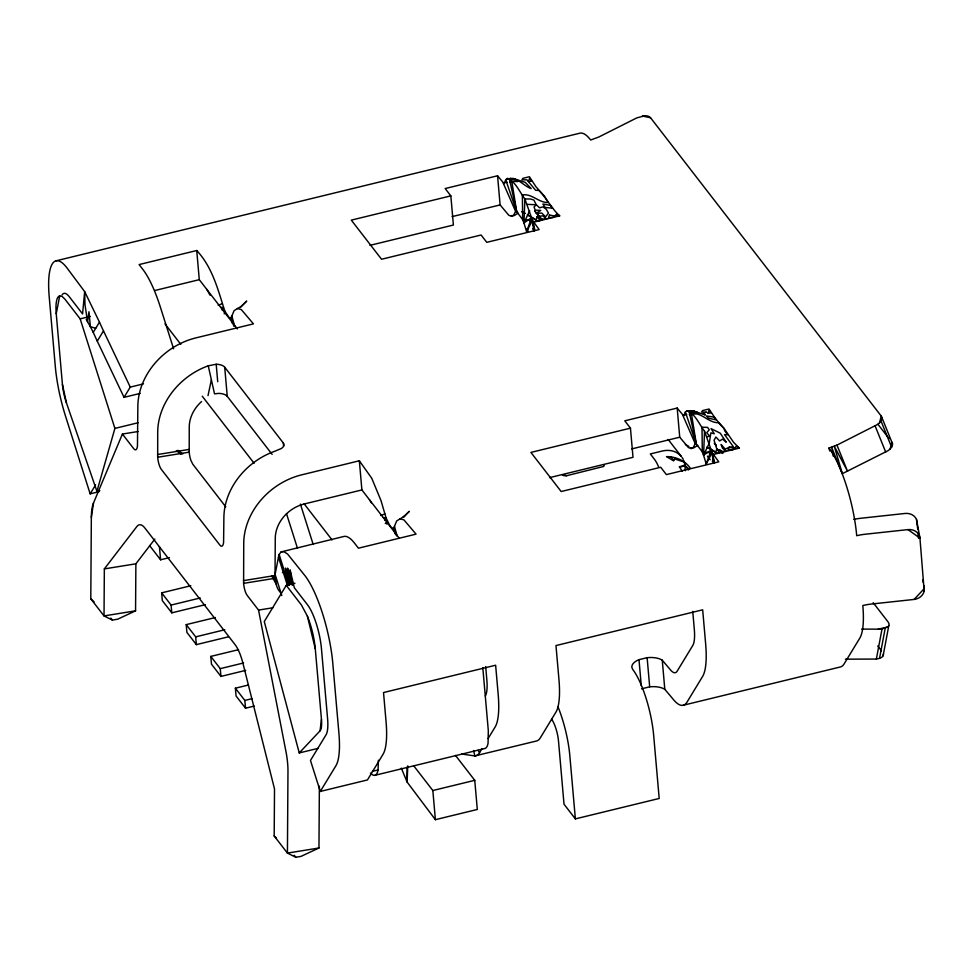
<?xml version="1.0" encoding="UTF-8"?>
<svg xmlns="http://www.w3.org/2000/svg" width="973" height="973" viewBox="0 0 973 973"><rect width="100%" height="100%" fill="white"/><g stroke="black" fill="none" stroke-linecap="round" stroke-linejoin="round"><path stroke-width="1.46" d="M154.877 539.066L135.879 563.805L135.563 610.837L117.611 619.217L112.357 620.069L104.026 615.921L90.793 598.809L91.34 517.405A33.52 10.144 80.8 0 1 93.505 503.017L122.416 434.043L138.178 431.501M319.375 786.196L318.962 848.006L301.01 856.386L295.756 857.237L287.424 853.09L274.191 835.977L274.508 788.945L243.055 663.744A33.52 10.144 80.8 0 0 235.101 644.673L144.989 528.157A33.52 10.144 80.8 0 0 136.913 526.478L104.342 568.901L104.026 615.921L135.563 610.837M283.313 442.995A11.177 5.449 -5 0 1 281.355 448.504L274.422 451.399A67.028 55.838 -37.7 0 0 223.887 517.636L223.583 542.496A11.177 3.381 80.8 0 1 219.886 545.111L161.275 469.314A11.177 3.381 80.8 0 1 157.675 457.249L157.711 432.061A67.028 55.838 -37.7 0 1 208.246 365.824L216.188 364.243A11.177 5.449 -5 0 1 224.702 367.198L283.313 442.995L283.569 445.914M225.772 506.86L192.812 464.23L190.927 460.448A11.177 3.381 80.8 0 1 189.2 452.165L189.249 426.965A33.52 27.913 -37.7 0 1 201.569 401.557M318.962 848.006L287.424 853.09L287.972 771.686A33.52 10.144 80.8 0 0 286.038 751.995L258.55 610.083L247.203 595.415A11.177 3.381 80.8 0 1 243.603 583.35L243.737 543.299A67.028 55.838 -37.7 0 1 301.715 474.836L359.341 460.788L371.747 478.266L381.027 500.645L386.038 517.855L390.234 526.381L392.824 528.351L393.81 527.901L396.704 520.908L404.61 516.104L403.15 517.174L409.317 511.324L404.014 516.699M281.355 593.712L278.74 590.319A11.177 3.381 80.8 0 1 276.089 583.97L275.018 575.529L275.274 538.215A33.52 27.913 -37.7 0 1 304.257 503.978L361.895 489.942L399.052 537.996M527.39 204.366L536.257 204.756L534.068 207.006L535.186 210.083L540.745 210.423L536.22 213.294L541.803 213.087L545.61 216.857L548.456 213.099L546.279 209.304L542.934 206.835L539.638 207.845L536.257 204.756L533.849 200.024L530.443 198.991L524.897 198.978L532.486 220.36L526.588 231.683L523.936 222.926L524.897 198.978C519.606 192.046 515.739 181.647 507.359 178.473L505.729 179.762L504.123 183.666L497.556 175.785L445.172 188.543L450.84 195.877L453.394 225.031L369.959 245.354M704.525 431.258L712.102 452.627L706.203 463.951L703.564 455.206L704.525 431.258C699.234 424.325 695.354 413.914 686.974 410.752L685.357 412.041L683.739 415.945L677.184 408.052L624.788 420.822L630.455 428.156L633.009 457.298L549.575 477.634M407.772 765.86L407.103 782.061L435.393 819.68L477.305 809.463L474.751 780.322L455.486 755.401M683.143 705.279L840.307 666.979A67.028 17.502 76.3 0 0 844.199 663.793L859.779 638.154A67.028 17.502 76.3 0 0 862.82 605.534A33.52 16.346 -5 0 1 871.346 604.051L914.097 599.429A11.177 9.742 -9.9 0 0 924.192 591.061L919.947 538.13L916.517 519.497A11.177 9.742 -9.9 0 0 905.17 513.452L862.406 518.086A67.028 32.705 -5 0 0 853.771 519.302M370.47 773.061A33.52 8.745 76.3 0 0 378.047 770.02L378.4 760.229M299.246 752.944L320.056 730.82L321.455 719.424L315.276 648.736L307.395 616.164L301.387 604.926L286.257 585.369L264.267 621.552L299.246 752.944L318.171 748.334M91.34 517.405L93.505 503.017M509.779 181.525L509.645 182.389L512.455 181.793M224.264 313.902L224.763 311.019C218.049 289.808 212.43 267.271 196.741 250.523L139.103 264.571L142.885 269.46A67.028 17.502 76.3 0 1 160.423 307.273L173.595 348.784M386.865 524.167L387.363 521.297L385.296 523.51M845.415 659.171L876.357 659.062L882.037 628.935L887.522 627.062A16.76 6.762 10.7 0 0 888.057 621.905L873.182 602.664M876.357 659.062L879.531 658.344L885.211 628.217M883.143 655.693L888.811 625.554M96.923 491.316L66.432 402.846L62.43 384.469L56.252 313.78L59.706 295.877L62.187 296.497L65.045 299.307L80.163 318.864L114.899 428.4L96.923 491.316L99.83 490.599M399.927 518.743L403.929 519.886L416.067 534.141L358.429 548.188L354.646 543.299A67.028 17.502 76.3 0 0 343.992 536.439L281.112 551.91L279.142 554.476A335.162 81.793 -17.6 0 0 278.473 557.188L275.091 574.398L281.793 595.525M208.015 395.634L211.384 379.835M829.762 450.986L828.923 448.091L836.975 445.111L877.549 424.471L879.556 422.781L881.234 416.055L650.56 117.769A11.177 6.02 -22 0 0 644.99 115.763L636.877 117.855L598.736 137.047L590.696 140.015A67.028 17.502 76.3 0 0 580.03 133.155L56.13 260.8M833.314 456.264L831.647 447.312L842.314 473.681L888.142 450.633L890.149 448.954L891.499 443.566M604.355 464.778L603.759 466.432L566.712 475.688L563.428 475.615M526.588 231.683L531.635 217.684L523.936 222.926L522.671 219.582L516.712 211.749L505.729 179.762L509.049 178.764L507.359 178.473M706.203 463.951L711.251 449.964L703.564 455.206L702.299 451.861L696.327 444.029L685.357 412.041M232.377 323.425L231.209 317.636L234.092 310.642L241.012 306.483L246.716 301.058L240.355 307.504M523.936 222.926L529.689 210.74M703.564 455.206L709.305 443.019L710.886 432.839L714.279 433.776L711.044 428.606L720.275 433.216L726.259 442.204L722.562 439.115L719.631 440.964L715.873 437.023L714.06 440.283L716.773 448.857L719.655 452.919L715.544 453.333L716.773 448.857L721.346 451.302L726.199 451.314L722.416 448.091L721.078 444.466L725.238 449.125L729.142 447.312L733.338 446.704L724.569 434.627L727.78 434.785L724.666 430.759L724.167 428.57L714.097 417.113L706.362 415.945L708.514 418.183L716.274 419.922L709.049 409.013L702.494 410.606L701.582 412.053L706.593 412.138L703.333 413.367L705.328 414.985L692.727 410.788L686.974 410.752M507.164 182.158L503.236 183.119L515.581 211.348L513.744 215.069L511.53 216.237L508.83 215.301L500.11 204.926L497.556 175.785M686.78 414.437L682.851 415.386L695.196 443.615L693.372 447.349L691.146 448.517L688.446 447.58L679.726 437.205L677.184 408.052M222.124 310.071L223.437 307.577L220.749 307.359M384.724 520.336L386.038 517.855L383.35 517.624M140.221 393.396L124.033 397.337L97.264 341.134A335.162 313.026 31.3 0 1 93.25 332.365L99.465 322.124L84.675 291.632L66.784 267.66A67.028 17.502 76.3 0 0 49.197 296.607L55.303 366.42A67.028 17.502 76.3 0 0 65.556 416.237L90.161 493.846L99.003 491.693M97.264 341.134L103.491 330.893A335.162 313.026 31.3 0 1 99.465 322.124M124.033 397.337L130.26 387.108L143.505 383.873M90.161 493.846L95.609 484.882M279.142 554.476L288.957 585.454L289.528 584.274L290.659 584.274L287.57 568.123L292.289 585.442L290.088 569.874L294.333 587.753L307.565 604.865A33.52 8.745 76.3 0 1 321.455 648.687L327.573 718.5A33.52 8.745 76.3 0 1 326.052 734.81L310.472 760.448L320.299 791.438L335.88 765.8A67.028 17.502 76.3 0 0 338.908 733.168L332.802 663.355A67.028 17.502 76.3 0 0 305.011 575.724L287.57 554.014L283.97 551.764L281.112 551.91M461.895 754.051L474.848 755.924A67.028 17.502 76.3 0 0 479.567 752.64L481.903 748.784M488.13 738.531L495.135 726.989A67.028 17.502 76.3 0 0 498.176 694.369L495.634 665.228L383.52 692.545L386.062 721.686A67.028 17.502 76.3 0 1 383.021 754.306L367.453 779.945L320.299 791.438M879.556 422.781L881.003 420.968A11.177 6.02 -22 0 0 881.234 416.055M890.149 448.954L891.609 447.142A11.177 6.02 -22 0 0 891.827 442.229M914.097 599.429L924.35 588.507L923.839 585.576M879.531 658.344L881.854 657.201A16.76 6.762 10.7 0 0 883.326 653.929M218.159 305.242L222.282 303.685M380.771 515.508L384.882 513.951M518.159 213.075L514.535 215.398L511.53 216.237L511.226 215.507M697.775 445.354L694.15 447.665L691.146 448.517L690.854 447.787M551.545 719.156A16.76 4.379 76.3 0 1 558.502 741.073L564.024 804.221L575.371 818.889L659.195 798.468L653.661 735.32A50.28 13.123 76.3 0 0 632.827 669.594L631.891 667.563A16.76 8.173 -5 0 1 638.993 659.67L647.13 657.687A16.76 8.173 -5 0 1 662.26 660.168L669.935 669.266A33.52 8.745 76.3 0 0 677.208 671.102L692.788 645.464A33.52 8.745 76.3 0 0 694.296 629.154L692.752 611.409M641.548 688.811L649.684 686.829A16.76 8.173 -5 0 1 664.802 689.31L672.477 698.419A67.028 17.502 76.3 0 0 687.035 702.092L702.603 676.454A67.028 17.502 76.3 0 0 705.644 643.822L702.676 609.816L555.972 645.561L558.952 679.568A67.028 17.502 76.3 0 1 555.911 712.187L540.331 737.826A67.028 17.502 76.3 0 1 536.451 741.012L474.848 755.924L473.596 750.487M513.659 181.319L518.232 180.881M512.321 181.683L509.645 182.389L510.959 179.981L513.112 178.509C519.996 180.102 524.411 186.147 531.1 188.58L525.359 182.413L513.112 178.509L510.107 178.363L513.026 179.3L514.449 178.825L517.527 181.598L511.786 181.246L516.712 211.749L515.581 211.348M450.84 195.877L351.302 220.129L381.55 259.256L481.1 235.004L486.768 242.338L539.151 229.567L532.486 220.36L533.666 230.698M452.092 216.626L500.11 204.926M154.622 290.55L199.283 279.677L237.376 328.923M80.163 318.864L90.307 316.395M114.899 428.4L138.19 422.732M630.455 428.156L530.917 452.409L561.166 491.523L660.716 467.271L666.383 474.605L718.779 461.847L712.102 452.627L713.282 462.966M149.538 545.512L160.581 559.791L169.411 557.638M631.708 448.906L679.726 437.205M205.315 604.671L171.783 612.844L162.333 600.621L161.652 592.849L190.805 585.746M679.166 466.76L684.883 465.374L689.03 469.181M282.45 572.598L289.808 570.81M161.652 592.849L171.102 605.072L200.256 597.969M286.257 585.369L294.953 583.253M228.436 636.816L196.364 644.625L186.901 632.401L186.232 624.63L215.386 617.527M186.232 624.63L195.682 636.853L224.836 629.75M245.719 670.373L220.944 676.417L211.482 664.182L210.8 656.41L238.507 649.672M210.8 656.41L220.263 668.646L243.591 662.954M254.269 706.07L245.524 708.198L236.062 695.975L235.381 688.203L248.504 685.004M235.381 688.203L244.843 700.426L252.129 698.65M374.824 775.323L484.846 748.517A33.52 8.745 76.3 0 0 488.069 743.214L488.312 730.614L482.803 667.636M413.574 765.617L432.839 790.526L474.751 780.322M861.64 629.081L878.218 629.166L887.522 627.062M372.343 771.273L378.047 770.02M689.261 414.668L697.848 413.16L691.037 411.628L692.727 410.788L698.505 412.953L694.795 411.53L689.042 411.238L696.327 444.029L695.196 443.615M157.553 454.525L189.09 449.429M157.675 457.249L189.2 452.165M104.342 568.901L135.879 563.805M243.481 580.626L275.018 575.529M243.603 583.35L275.128 578.266M258.55 610.083L272.878 607.772M707.006 436.646L709.779 436.257L706.751 432.669L709.232 429.811L707.59 427.378L702.007 427.232L702.299 451.861L704.355 451.922M907.991 529.604L919.947 538.13L919.339 535.649A11.177 9.742 -9.9 0 0 907.991 529.604L865.228 534.238A33.52 16.346 -5 0 0 856.714 535.709A67.028 17.502 76.3 0 0 828.923 448.091M878.218 629.166L882.037 628.935M562.443 474.982L566.712 475.688M642.338 116.018L650.56 117.769M532.632 228.898L534.822 229.373L533.07 224.386M712.26 461.166L714.437 461.64L712.686 456.653M528.716 220.336L522.671 219.582L522.379 194.965C531.903 193.25 538.799 202.943 548.152 202.506L544.552 196.291L535.928 186.707L529.434 176.733L522.878 178.327L521.954 179.774L526.977 179.859L535.588 190.258L538.835 190.453C546.717 198.103 551.411 208.429 559.682 215.86L533.484 222.233L534.25 230.978M705.389 451.946L708.332 452.603M237.327 308.477L241.328 309.609L253.454 323.875L195.828 337.911A67.028 55.838 -37.7 0 0 137.85 406.386L137.461 446.096A11.177 3.381 80.8 0 1 133.751 448.711L122.416 434.043M95.731 328.266L90.38 326.746L86.269 319.497M529.799 220.81L534.201 222.853M709.414 453.09L713.817 455.121M521.662 211.773L525.043 213.282M522.696 212.357L524.958 213.452M685.406 444.539L688.92 446.449M535.442 219.387L527.342 214.765M715.058 451.654L706.957 447.033L716.104 452.822M528.424 215.361L536.488 220.555M176.332 450.633L181.1 454.318M177.998 450.292L182.705 453.99M90.793 598.809L94.126 601.886M274.191 835.977L276.417 838.021M542.338 219.862L534.712 210.922L538.422 215.702M716.237 445.427L714.328 443.202L716.189 445.585M720.056 449.903L722.915 453.248M707.432 456.142L710.229 459.73M540.27 218.086L541.852 220.117M719.886 450.353L722.27 453.406M877.938 424.252L889.054 438.628M877.731 646.023L881.453 650.828M668.196 439.504L681.222 456.337A22.343 18.609 -37.7 0 0 662.224 451.046L650.317 453.941L654.61 459.499A22.343 5.838 76.3 0 1 658.624 466.991M690.416 468.39C685.284 460.509 675.7 456.617 666.517 456.605L673.547 460.849L674.52 458.928L684.505 462.139L685.016 464.243L683.411 466.031L679.774 467.405L682.28 471.248M683.727 460.521A22.343 18.609 -37.7 0 1 684.883 465.374L688.47 470.008M670.932 456.811L673.73 460.424M224.702 367.198L227.256 396.352L272.124 454.379M165.009 323.912L180.82 344.357M304.148 503.844L332.048 539.918M202.25 396.218L254.135 463.306M110.849 618.11L112.357 620.069M294.247 855.279L295.756 857.237M478.023 750.268L479.567 752.64M369.448 499.721L371.394 502.798M206.848 289.455L210.071 295.257M272.635 575.98L275.493 581.136M271.783 576.138L276.089 583.97M93.25 332.365L90.38 326.746L88.969 311.749L87.582 321.674L84.992 304.768L84.675 291.632L82.571 313.914L69.338 296.801A33.52 8.745 76.3 0 0 62.065 294.965M224.763 311.019L228.996 317.539L231.209 317.636L233.836 326.174M103.491 330.893L130.26 387.108M881.879 417.49L892.472 443.664M881.003 420.968L891.609 447.142M875.116 425.919L885.71 452.092M836.975 445.111L847.568 471.285L834.335 446.315L842.314 473.681M285.028 573.061L289.528 584.274L285.417 568.05L290.659 584.274M401.314 768.135L407.103 782.061L407.079 767.101M527.123 228.57L528.071 231.355M300.389 504.075L313.184 544.43M286.5 513.659L297.47 548.261M278.473 557.188L287.4 585.345M395.999 535.016L393.81 527.901L394.977 533.691M394.491 526.369L397.215 536.366M231.878 316.091L234.615 326.089M916.517 519.497L917.77 529.385M509.414 178.959L516.712 211.749M208.246 365.824L214.522 393.846L218.743 393.384A11.177 5.449 -5 0 1 227.256 396.352M922.805 579.701L923.328 582.632M923.681 588.13L924.192 591.061M696.327 444.029L691.402 413.525C701.582 412.09 708.466 422.927 718.451 422.732L724.167 428.57L733.581 442.314L739.298 448.127L713.1 454.513L713.866 463.257M918.025 532.34L918.548 538.276M684.883 465.374L685.345 470.713M662.26 660.168L664.802 689.31M647.13 657.687L649.684 686.829M638.993 659.67L641.292 685.904M575.371 818.889L569.837 755.741A50.28 13.123 76.3 0 0 558.016 706.872M485.685 666.59L486.828 679.701A33.52 8.745 76.3 0 1 485.32 696.011M432.839 790.526L435.393 819.68M359.341 460.788L361.895 489.942M216.188 364.243L217.721 381.732M244.843 700.426L245.524 708.198M196.741 250.523L199.283 279.677M220.263 668.646L220.944 676.417M195.682 636.853L196.364 644.625M171.102 605.072L171.783 612.844M159.438 546.68L160.581 559.791M681.964 457.298A22.343 18.609 -37.7 0 1 683.216 459.402M66.432 402.846A22.343 5.838 76.3 0 1 62.43 384.469M56.252 313.78A33.52 8.745 76.3 0 1 59.706 295.877M321.455 719.424A22.343 5.838 76.3 0 1 320.056 730.82M307.395 616.164A33.52 8.745 76.3 0 1 315.276 648.736M537.157 216.59L535.928 221.066L540.039 220.64L537.157 216.59L542.8 215.824L546.583 219.047L541.73 219.022L537.157 216.59M529.543 178.497L528.388 181.464L531.574 181.112L529.543 178.497M549.526 215.033L548.468 217.526L553.126 217.453L556.872 213.841L559.682 215.86L554.89 216.091L549.526 215.033M729.142 447.312L728.096 449.806L732.754 449.721L736.5 446.108L739.298 448.127L734.506 448.358L729.142 447.312M709.159 410.764L707.651 413.343L710.837 412.917L709.159 410.764M552.518 208.161L545.16 207.48L542.91 204.038L550.329 205.327L552.518 208.161"/></g></svg>
